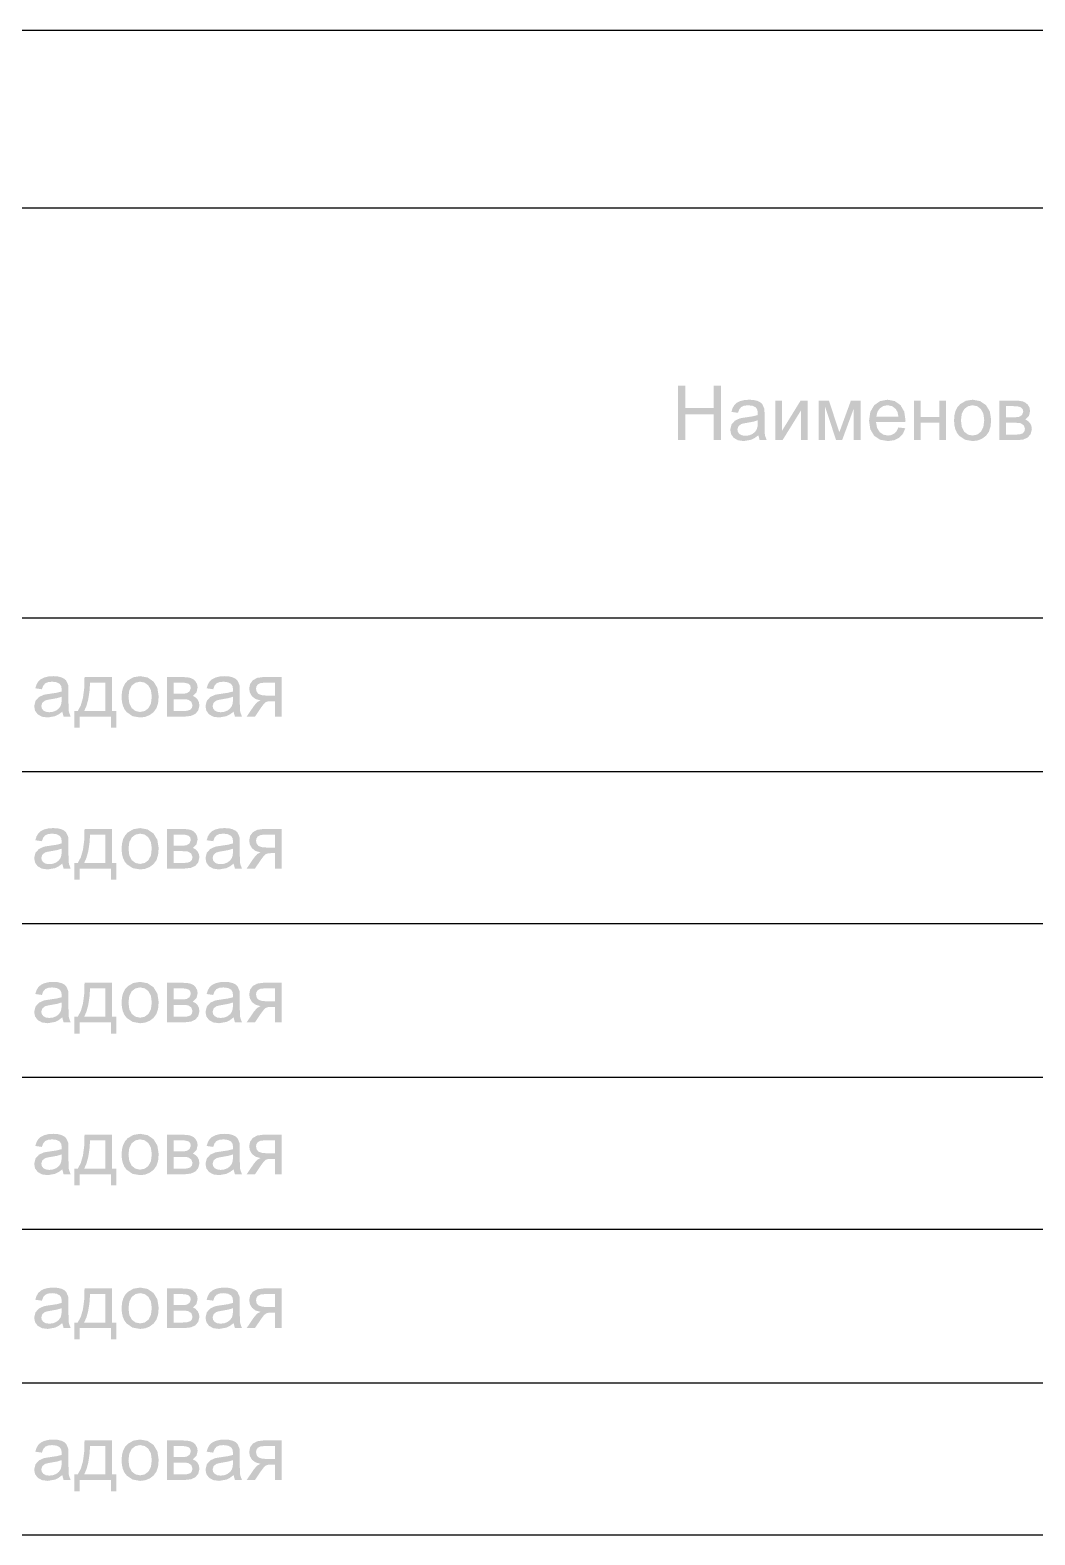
# Model space of a CAD drawing. Header units: millimetres. Extents: x 0 to 420, y 0 to 297.
# Drawn here: x 23.55 to 46.79, y 204.43 to 239.23 of the extents above; entities that cross this region are included whole.
import ezdxf

# ---------------------------------------------------------------- set-up
doc = ezdxf.new("R2010")
doc.units = ezdxf.units.MM
doc.layers.get('0').update_dxf_attribs({"linetype": 'CONTINUOUS'})

msp = doc.modelspace()

# ---------------------------------------------------------------- hatches: boundary and pattern name
at = {"true_color": 0x0000fb}
for points in [[(38.537446, 229.742999), (38.537446, 231.005833), (38.704464, 231.005833), (38.704464, 230.48714), (39.360962, 230.48714), (39.360962, 231.005833), (39.52798, 231.005833), (39.52798, 229.742999), (39.360962, 229.742999), (39.360962, 230.338312), (38.704464, 230.338312), (38.704464, 229.742999)], [(40.787684, 230.657465), (40.942576, 230.657465), (40.942576, 229.960178), (41.372524, 230.657465), (41.539542, 230.657465), (41.539542, 229.742999), (41.384651, 229.742999), (41.384651, 230.436428), (40.954703, 229.742999), (40.787684, 229.742999)], [(41.787203, 230.657465), (42.028084, 230.657465), (42.268414, 229.925451), (42.535753, 230.657465), (42.758444, 230.657465), (42.758444, 229.742999), (42.603553, 229.742999), (42.603553, 230.479423), (42.332906, 229.742999), (42.194551, 229.742999), (41.938787, 230.5147), (41.938787, 229.742999), (41.787203, 229.742999)], [(43.998414, 230.657465), (44.153305, 230.657465), (44.153305, 230.277127), (44.582702, 230.277127), (44.582702, 230.657465), (44.738144, 230.657465), (44.738144, 229.742999), (44.582702, 229.742999), (44.582702, 230.148694), (44.153305, 230.148694), (44.153305, 229.742999), (43.998414, 229.742999)]]:
    msp.add_hatch(color=0, dxfattribs=at).paths.add_polyline_path(points, flags=0)
h = msp.add_hatch(color=0, dxfattribs=at)
h.paths.add_polyline_path([(40.394882, 229.855998), (40.310271, 229.793229), (40.228966, 229.75237), (40.05809, 229.722053), (39.924489, 229.740381), (39.826028, 229.795916), (39.765532, 229.879838), (39.745551, 229.984431), (39.775867, 230.106801), (39.855794, 230.196098), (39.96769, 230.24681), (40.02481, 230.258385), (40.105494, 230.269961), (40.267965, 230.294421), (40.381653, 230.323429), (40.382755, 230.364219), (40.371662, 230.444558), (40.338658, 230.497613), (40.264727, 230.536818), (40.162269, 230.549978), (40.066771, 230.540194), (40.000212, 230.511393), (39.955081, 230.458477), (39.923593, 230.375794), (39.772009, 230.39674), (39.799294, 230.484797), (39.839808, 230.553837), (39.897617, 230.606685), (39.97651, 230.64589), (40.073248, 230.670212), (40.184869, 230.678411), (40.290703, 230.671452), (40.375038, 230.650851), (40.43829, 230.619431), (40.482525, 230.581398), (40.531032, 230.476115), (40.536751, 230.420374), (40.538749, 230.332799), (40.538749, 230.126094), (40.53937, 230.027797), (40.54123, 229.949498), (40.54433, 229.891147), (40.548671, 229.852691), (40.587808, 229.742999), (40.42575, 229.742999)], flags=0)
h.paths.add_polyline_path([(40.381653, 230.202161), (40.276233, 230.170053), (40.128645, 230.143733), (40.047065, 230.12885), (39.993598, 230.112313), (39.932413, 230.062153), (39.910915, 229.98829), (39.92256, 229.931584), (39.957769, 229.885213), (40.015233, 229.854207), (40.095021, 229.843871), (40.179633, 229.853518), (40.254322, 229.883008), (40.31468, 229.929241), (40.356848, 229.989944), (40.375452, 230.055263), (40.381653, 230.145386)], flags=0)
h = msp.add_hatch(color=0, dxfattribs=at)
h.paths.add_polyline_path([(43.633723, 230.037348), (43.794127, 230.017504), (43.73997, 229.89293), (43.653567, 229.799774), (43.536709, 229.741483), (43.39174, 229.722053), (43.211561, 229.752783), (43.073137, 229.845525), (42.985081, 229.994353), (42.955729, 230.192791), (42.985219, 230.397292), (43.07424, 230.550529), (43.210803, 230.646303), (43.38292, 230.678411), (43.549594, 230.647061), (43.682781, 230.553286), (43.769873, 230.403148), (43.799088, 230.202161), (43.797985, 230.16082), (43.116132, 230.16082), (43.141419, 230.027357), (43.201019, 229.929861), (43.287353, 229.869847), (43.392291, 229.849935), (43.471253, 229.861097), (43.537812, 229.894583), (43.591969, 229.95253)], flags=0)
h.paths.add_polyline_path([(43.1244, 230.288151), (43.635377, 230.288151), (43.615464, 230.388954), (43.576948, 230.461233), (43.49151, 230.528481), (43.384574, 230.551081), (43.286527, 230.533028), (43.205429, 230.479423), (43.148792, 230.395569)], flags=0)
h = msp.add_hatch(color=0, dxfattribs=at)
h.paths.add_polyline_path([(44.922081, 230.200508), (44.930884, 230.319252), (44.957359, 230.421614), (45.001611, 230.507543), (45.063744, 230.576988), (45.194313, 230.652918), (45.350927, 230.678411), (45.522424, 230.647406), (45.659607, 230.554388), (45.74918, 230.407145), (45.779221, 230.213186), (45.765992, 230.055263), (45.726304, 229.935373), (45.661123, 229.845663), (45.571964, 229.778277), (45.4662, 229.736109), (45.350927, 229.722053), (45.177363, 229.752714), (45.040593, 229.844974), (44.988589, 229.913394), (44.951571, 229.995456), (44.929437, 230.09116)], flags=0)
h.paths.add_polyline_path([(45.081383, 230.200508), (45.100468, 230.04665), (45.158001, 229.937027), (45.244336, 229.87157), (45.350927, 229.849935), (45.456829, 229.871846), (45.543301, 229.937578), (45.600627, 230.048372), (45.61992, 230.205469), (45.600558, 230.354366), (45.54275, 230.462335), (45.455933, 230.528067), (45.350927, 230.549978), (45.244336, 230.528136), (45.158001, 230.462886), (45.100468, 230.353608)], flags=0)
h = msp.add_hatch(color=0, dxfattribs=at)
h.paths.add_polyline_path([(45.97083, 230.657465), (46.328017, 230.657465), (46.442601, 230.651815), (46.523699, 230.635417), (46.583368, 230.60448), (46.633942, 230.554939), (46.668668, 230.490516), (46.680244, 230.414931), (46.653234, 230.300278), (46.571654, 230.219249), (46.630497, 230.188312), (46.67859, 230.138772), (46.710836, 230.074142), (46.721585, 229.998763), (46.693817, 229.88535), (46.62843, 229.805838), (46.524801, 229.758709), (46.383139, 229.742999), (45.97083, 229.742999)], flags=0)
h.paths.add_polyline_path([(46.125721, 230.272717), (46.291086, 230.272717), (46.374182, 230.275197), (46.426685, 230.282639), (46.493382, 230.324531), (46.522596, 230.400048), (46.50978, 230.461233), (46.471333, 230.50092), (46.40188, 230.52228), (46.296047, 230.529583), (46.125721, 230.529583)], flags=0)
h.paths.add_polyline_path([(46.125721, 229.87033), (46.329671, 229.87033), (46.440534, 229.87784), (46.510469, 229.900647), (46.547745, 229.942401), (46.562284, 230.00648), (46.533621, 230.08806), (46.459758, 230.135464), (46.400089, 230.142906), (46.313134, 230.145386), (46.125721, 230.145386)], flags=0)
h = msp.add_hatch(color=0, dxfattribs=at)
h.paths.add_polyline_path([(24.294273, 223.463665), (24.209661, 223.400895), (24.128357, 223.360036), (23.95748, 223.32972), (23.82388, 223.348048), (23.725419, 223.403582), (23.664923, 223.487505), (23.644941, 223.592098), (23.675258, 223.714468), (23.755184, 223.803765), (23.867081, 223.854477), (23.924201, 223.866052), (24.004885, 223.877628), (24.167356, 223.902088), (24.281044, 223.931095), (24.282146, 223.971885), (24.271053, 224.052225), (24.238049, 224.105279), (24.164117, 224.144485), (24.06166, 224.157645), (23.966162, 224.147861), (23.899603, 224.11906), (23.854472, 224.066143), (23.822984, 223.983461), (23.6714, 224.004407), (23.698685, 224.092464), (23.739199, 224.161503), (23.797008, 224.214351), (23.8759, 224.253556), (23.972639, 224.277879), (24.08426, 224.286078), (24.190093, 224.279119), (24.274429, 224.258517), (24.337681, 224.227098), (24.381916, 224.189064), (24.430423, 224.083782), (24.436142, 224.02804), (24.43814, 223.940466), (24.43814, 223.73376), (24.43876, 223.635463), (24.440621, 223.557165), (24.443721, 223.498813), (24.448062, 223.460358), (24.487198, 223.350666), (24.325141, 223.350666)], flags=0)
h.paths.add_polyline_path([(24.281044, 223.809828), (24.175624, 223.77772), (24.028036, 223.751399), (23.946456, 223.736516), (23.892988, 223.71998), (23.831803, 223.669819), (23.810306, 223.595957), (23.82195, 223.53925), (23.857159, 223.492879), (23.914623, 223.461873), (23.994412, 223.451538), (24.079023, 223.461184), (24.153713, 223.490674), (24.214071, 223.536908), (24.256239, 223.59761), (24.274843, 223.662929), (24.281044, 223.753053)], flags=0)
h = msp.add_hatch(color=0, dxfattribs=at)
h.paths.add_polyline_path([(24.809445, 224.265132), (25.44665, 224.265132), (25.44665, 223.477997), (25.545869, 223.477997), (25.545869, 223.091595), (25.418538, 223.091595), (25.418538, 223.350666), (24.698099, 223.350666), (24.698099, 223.091595), (24.570769, 223.091595), (24.570769, 223.477997), (24.652349, 223.477997), (24.723559, 223.610288), (24.773478, 223.785575), (24.802107, 224.003856)], flags=0)
h.paths.add_polyline_path([(24.938429, 224.13725), (24.923331, 223.928899), (24.895366, 223.749539), (24.854481, 223.599221), (24.800625, 223.477997), (25.29231, 223.477997), (25.29231, 224.13725)], flags=0)
h = msp.add_hatch(color=0, dxfattribs=at)
h.paths.add_polyline_path([(25.66703, 223.808174), (25.675832, 223.926918), (25.702308, 224.029281), (25.74656, 224.11521), (25.808693, 224.184654), (25.939262, 224.260584), (26.095876, 224.286078), (26.267373, 224.255072), (26.404556, 224.162055), (26.494129, 224.014811), (26.52417, 223.820852), (26.510941, 223.662929), (26.471253, 223.54304), (26.406072, 223.45333), (26.316913, 223.385944), (26.211149, 223.343776), (26.095876, 223.32972), (25.922312, 223.360381), (25.785542, 223.452641), (25.733538, 223.52106), (25.69652, 223.603122), (25.674386, 223.698827)], flags=0)
h.paths.add_polyline_path([(25.826331, 223.808174), (25.845417, 223.654316), (25.90295, 223.544694), (25.989284, 223.479237), (26.095876, 223.457602), (26.201778, 223.479512), (26.28825, 223.545245), (26.345576, 223.656039), (26.364869, 223.813135), (26.345507, 223.962032), (26.287699, 224.070002), (26.200882, 224.135734), (26.095876, 224.157645), (25.989284, 224.135803), (25.90295, 224.070553), (25.845417, 223.961274)], flags=0)
h = msp.add_hatch(color=0, dxfattribs=at)
h.paths.add_polyline_path([(26.715779, 224.265132), (27.072966, 224.265132), (27.18755, 224.259482), (27.268648, 224.243083), (27.328317, 224.212146), (27.378891, 224.162606), (27.413617, 224.098183), (27.425193, 224.022597), (27.398183, 223.907944), (27.316603, 223.826916), (27.375446, 223.795979), (27.423539, 223.746438), (27.455785, 223.681808), (27.466534, 223.60643), (27.438766, 223.493017), (27.373378, 223.413504), (27.26975, 223.366375), (27.128088, 223.350666), (26.715779, 223.350666)], flags=0)
h.paths.add_polyline_path([(26.87067, 223.880384), (27.036035, 223.880384), (27.11913, 223.882864), (27.171634, 223.890306), (27.238331, 223.932198), (27.267545, 224.007714), (27.254729, 224.068899), (27.216282, 224.108587), (27.146829, 224.129946), (27.040996, 224.13725), (26.87067, 224.13725)], flags=0)
h.paths.add_polyline_path([(26.87067, 223.477997), (27.07462, 223.477997), (27.185483, 223.485507), (27.255418, 223.508313), (27.292694, 223.550068), (27.307233, 223.614147), (27.278569, 223.695727), (27.204707, 223.743131), (27.145038, 223.750572), (27.058083, 223.753053), (26.87067, 223.753053)], flags=0)
h = msp.add_hatch(color=0, dxfattribs=at)
h.paths.add_polyline_path([(28.256907, 223.463665), (28.172295, 223.400895), (28.090991, 223.360036), (27.920114, 223.32972), (27.786513, 223.348048), (27.688053, 223.403582), (27.627557, 223.487505), (27.607575, 223.592098), (27.637892, 223.714468), (27.717818, 223.803765), (27.829715, 223.854477), (27.886835, 223.866052), (27.967519, 223.877628), (28.129989, 223.902088), (28.243678, 223.931095), (28.24478, 223.971885), (28.233687, 224.052225), (28.200683, 224.105279), (28.126751, 224.144485), (28.024294, 224.157645), (27.928796, 224.147861), (27.862237, 224.11906), (27.817106, 224.066143), (27.785618, 223.983461), (27.634034, 224.004407), (27.661319, 224.092464), (27.701833, 224.161503), (27.759642, 224.214351), (27.838534, 224.253556), (27.935273, 224.277879), (28.046894, 224.286078), (28.152727, 224.279119), (28.237063, 224.258517), (28.300315, 224.227098), (28.34455, 224.189064), (28.393057, 224.083782), (28.398776, 224.02804), (28.400774, 223.940466), (28.400774, 223.73376), (28.401394, 223.635463), (28.403254, 223.557165), (28.406355, 223.498813), (28.410696, 223.460358), (28.449832, 223.350666), (28.287775, 223.350666)], flags=0)
h.paths.add_polyline_path([(28.243678, 223.809828), (28.138258, 223.77772), (27.99067, 223.751399), (27.90909, 223.736516), (27.855622, 223.71998), (27.794437, 223.669819), (27.77294, 223.595957), (27.784584, 223.53925), (27.819793, 223.492879), (27.877257, 223.461873), (27.957046, 223.451538), (28.041657, 223.461184), (28.116347, 223.490674), (28.176705, 223.536908), (28.218873, 223.59761), (28.237476, 223.662929), (28.243678, 223.753053)], flags=0)
h = msp.add_hatch(color=0, dxfattribs=at)
h.paths.add_polyline_path([(29.369596, 224.265132), (29.369596, 223.350666), (29.215807, 223.350666), (29.215807, 223.707302), (29.125959, 223.707302), (29.054508, 223.701928), (29.00414, 223.685805), (28.9546, 223.641432), (28.887283, 223.550757), (28.752235, 223.350666), (28.559861, 223.350666), (28.72743, 223.597059), (28.803498, 223.685116), (28.879566, 223.72439), (28.764224, 223.757187), (28.682782, 223.81975), (28.634688, 223.903259), (28.618841, 223.998344), (28.639649, 224.105969), (28.702626, 224.191269), (28.805152, 224.246597), (28.945712, 224.265132)], flags=0)
h.paths.add_polyline_path([(29.215807, 224.13725), (28.995321, 224.13725), (28.880944, 224.126226), (28.816176, 224.093704), (28.78641, 224.047057), (28.776489, 223.993383), (28.791096, 223.921863), (28.835469, 223.872667), (28.91698, 223.844141), (29.044379, 223.834633), (29.215807, 223.834633)], flags=0)
h = msp.add_hatch(color=0, dxfattribs=at)
h.paths.add_polyline_path([(24.294273, 219.949998), (24.209661, 219.887229), (24.128357, 219.84637), (23.95748, 219.816053), (23.82388, 219.834381), (23.725419, 219.889916), (23.664923, 219.973838), (23.644941, 220.078431), (23.675258, 220.200801), (23.755184, 220.290098), (23.867081, 220.34081), (23.924201, 220.352385), (24.004885, 220.363961), (24.167356, 220.388421), (24.281044, 220.417429), (24.282146, 220.458219), (24.271053, 220.538558), (24.238049, 220.591613), (24.164117, 220.630818), (24.06166, 220.643978), (23.966162, 220.634194), (23.899603, 220.605393), (23.854472, 220.552477), (23.822984, 220.469794), (23.6714, 220.49074), (23.698685, 220.578797), (23.739199, 220.647837), (23.797008, 220.700685), (23.8759, 220.73989), (23.972639, 220.764212), (24.08426, 220.772411), (24.190093, 220.765452), (24.274429, 220.744851), (24.337681, 220.713431), (24.381916, 220.675398), (24.430423, 220.570115), (24.436142, 220.514374), (24.43814, 220.426799), (24.43814, 220.220094), (24.43876, 220.121797), (24.440621, 220.043498), (24.443721, 219.985147), (24.448062, 219.946691), (24.487198, 219.836999), (24.325141, 219.836999)], flags=0)
h.paths.add_polyline_path([(24.281044, 220.296161), (24.175624, 220.264053), (24.028036, 220.237733), (23.946456, 220.22285), (23.892988, 220.206313), (23.831803, 220.156153), (23.810306, 220.08229), (23.82195, 220.025584), (23.857159, 219.979213), (23.914623, 219.948207), (23.994412, 219.937872), (24.079023, 219.947518), (24.153713, 219.977008), (24.214071, 220.023241), (24.256239, 220.083944), (24.274843, 220.149263), (24.281044, 220.239386)], flags=0)
h = msp.add_hatch(color=0, dxfattribs=at)
h.paths.add_polyline_path([(24.809445, 220.751465), (25.44665, 220.751465), (25.44665, 219.96433), (25.545869, 219.96433), (25.545869, 219.577928), (25.418538, 219.577928), (25.418538, 219.836999), (24.698099, 219.836999), (24.698099, 219.577928), (24.570769, 219.577928), (24.570769, 219.96433), (24.652349, 219.96433), (24.723559, 220.096622), (24.773478, 220.271908), (24.802107, 220.490189)], flags=0)
h.paths.add_polyline_path([(24.938429, 220.623583), (24.923331, 220.415233), (24.895366, 220.235872), (24.854481, 220.085554), (24.800625, 219.96433), (25.29231, 219.96433), (25.29231, 220.623583)], flags=0)
h = msp.add_hatch(color=0, dxfattribs=at)
h.paths.add_polyline_path([(25.66703, 220.294508), (25.675832, 220.413252), (25.702308, 220.515614), (25.74656, 220.601543), (25.808693, 220.670988), (25.939262, 220.746918), (26.095876, 220.772411), (26.267373, 220.741406), (26.404556, 220.648388), (26.494129, 220.501145), (26.52417, 220.307186), (26.510941, 220.149263), (26.471253, 220.029373), (26.406072, 219.939663), (26.316913, 219.872277), (26.211149, 219.830109), (26.095876, 219.816053), (25.922312, 219.846714), (25.785542, 219.938974), (25.733538, 220.007394), (25.69652, 220.089456), (25.674386, 220.18516)], flags=0)
h.paths.add_polyline_path([(25.826331, 220.294508), (25.845417, 220.14065), (25.90295, 220.031027), (25.989284, 219.96557), (26.095876, 219.943935), (26.201778, 219.965846), (26.28825, 220.031578), (26.345576, 220.142372), (26.364869, 220.299469), (26.345507, 220.448366), (26.287699, 220.556335), (26.200882, 220.622067), (26.095876, 220.643978), (25.989284, 220.622136), (25.90295, 220.556886), (25.845417, 220.447608)], flags=0)
h = msp.add_hatch(color=0, dxfattribs=at)
h.paths.add_polyline_path([(26.715779, 220.751465), (27.072966, 220.751465), (27.18755, 220.745815), (27.268648, 220.729417), (27.328317, 220.69848), (27.378891, 220.648939), (27.413617, 220.584516), (27.425193, 220.508931), (27.398183, 220.394278), (27.316603, 220.313249), (27.375446, 220.282312), (27.423539, 220.232772), (27.455785, 220.168142), (27.466534, 220.092763), (27.438766, 219.97935), (27.373378, 219.899838), (27.26975, 219.852709), (27.128088, 219.836999), (26.715779, 219.836999)], flags=0)
h.paths.add_polyline_path([(26.87067, 220.366717), (27.036035, 220.366717), (27.11913, 220.369197), (27.171634, 220.376639), (27.238331, 220.418531), (27.267545, 220.494048), (27.254729, 220.555233), (27.216282, 220.59492), (27.146829, 220.61628), (27.040996, 220.623583), (26.87067, 220.623583)], flags=0)
h.paths.add_polyline_path([(26.87067, 219.96433), (27.07462, 219.96433), (27.185483, 219.97184), (27.255418, 219.994647), (27.292694, 220.036401), (27.307233, 220.10048), (27.278569, 220.18206), (27.204707, 220.229464), (27.145038, 220.236906), (27.058083, 220.239386), (26.87067, 220.239386)], flags=0)
h = msp.add_hatch(color=0, dxfattribs=at)
h.paths.add_polyline_path([(28.256907, 219.949998), (28.172295, 219.887229), (28.090991, 219.84637), (27.920114, 219.816053), (27.786513, 219.834381), (27.688053, 219.889916), (27.627557, 219.973838), (27.607575, 220.078431), (27.637892, 220.200801), (27.717818, 220.290098), (27.829715, 220.34081), (27.886835, 220.352385), (27.967519, 220.363961), (28.129989, 220.388421), (28.243678, 220.417429), (28.24478, 220.458219), (28.233687, 220.538558), (28.200683, 220.591613), (28.126751, 220.630818), (28.024294, 220.643978), (27.928796, 220.634194), (27.862237, 220.605393), (27.817106, 220.552477), (27.785618, 220.469794), (27.634034, 220.49074), (27.661319, 220.578797), (27.701833, 220.647837), (27.759642, 220.700685), (27.838534, 220.73989), (27.935273, 220.764212), (28.046894, 220.772411), (28.152727, 220.765452), (28.237063, 220.744851), (28.300315, 220.713431), (28.34455, 220.675398), (28.393057, 220.570115), (28.398776, 220.514374), (28.400774, 220.426799), (28.400774, 220.220094), (28.401394, 220.121797), (28.403254, 220.043498), (28.406355, 219.985147), (28.410696, 219.946691), (28.449832, 219.836999), (28.287775, 219.836999)], flags=0)
h.paths.add_polyline_path([(28.243678, 220.296161), (28.138258, 220.264053), (27.99067, 220.237733), (27.90909, 220.22285), (27.855622, 220.206313), (27.794437, 220.156153), (27.77294, 220.08229), (27.784584, 220.025584), (27.819793, 219.979213), (27.877257, 219.948207), (27.957046, 219.937872), (28.041657, 219.947518), (28.116347, 219.977008), (28.176705, 220.023241), (28.218873, 220.083944), (28.237476, 220.149263), (28.243678, 220.239386)], flags=0)
h = msp.add_hatch(color=0, dxfattribs=at)
h.paths.add_polyline_path([(29.369596, 220.751465), (29.369596, 219.836999), (29.215807, 219.836999), (29.215807, 220.193635), (29.125959, 220.193635), (29.054508, 220.188261), (29.00414, 220.172138), (28.9546, 220.127765), (28.887283, 220.03709), (28.752235, 219.836999), (28.559861, 219.836999), (28.72743, 220.083392), (28.803498, 220.171449), (28.879566, 220.210723), (28.764224, 220.24352), (28.682782, 220.306083), (28.634688, 220.389592), (28.618841, 220.484677), (28.639649, 220.592302), (28.702626, 220.677602), (28.805152, 220.732931), (28.945712, 220.751465)], flags=0)
h.paths.add_polyline_path([(29.215807, 220.623583), (28.995321, 220.623583), (28.880944, 220.612559), (28.816176, 220.580037), (28.78641, 220.533391), (28.776489, 220.479716), (28.791096, 220.408196), (28.835469, 220.359), (28.91698, 220.330475), (29.044379, 220.320966), (29.215807, 220.320966)], flags=0)
h = msp.add_hatch(color=0, dxfattribs=at)
h.paths.add_polyline_path([(24.294273, 216.393998), (24.209661, 216.331229), (24.128357, 216.29037), (23.95748, 216.260053), (23.82388, 216.278381), (23.725419, 216.333916), (23.664923, 216.417838), (23.644941, 216.522431), (23.675258, 216.644801), (23.755184, 216.734098), (23.867081, 216.78481), (23.924201, 216.796385), (24.004885, 216.807961), (24.167356, 216.832421), (24.281044, 216.861429), (24.282146, 216.902219), (24.271053, 216.982558), (24.238049, 217.035613), (24.164117, 217.074818), (24.06166, 217.087978), (23.966162, 217.078194), (23.899603, 217.049393), (23.854472, 216.996477), (23.822984, 216.913794), (23.6714, 216.93474), (23.698685, 217.022797), (23.739199, 217.091837), (23.797008, 217.144685), (23.8759, 217.18389), (23.972639, 217.208212), (24.08426, 217.216411), (24.190093, 217.209452), (24.274429, 217.188851), (24.337681, 217.157431), (24.381916, 217.119398), (24.430423, 217.014115), (24.436142, 216.958374), (24.43814, 216.870799), (24.43814, 216.664094), (24.43876, 216.565797), (24.440621, 216.487498), (24.443721, 216.429147), (24.448062, 216.390691), (24.487198, 216.280999), (24.325141, 216.280999)], flags=0)
h.paths.add_polyline_path([(24.281044, 216.740161), (24.175624, 216.708053), (24.028036, 216.681733), (23.946456, 216.66685), (23.892988, 216.650313), (23.831803, 216.600153), (23.810306, 216.52629), (23.82195, 216.469584), (23.857159, 216.423213), (23.914623, 216.392207), (23.994412, 216.381872), (24.079023, 216.391518), (24.153713, 216.421008), (24.214071, 216.467241), (24.256239, 216.527944), (24.274843, 216.593263), (24.281044, 216.683386)], flags=0)
h = msp.add_hatch(color=0, dxfattribs=at)
h.paths.add_polyline_path([(24.809445, 217.195465), (25.44665, 217.195465), (25.44665, 216.40833), (25.545869, 216.40833), (25.545869, 216.021928), (25.418538, 216.021928), (25.418538, 216.280999), (24.698099, 216.280999), (24.698099, 216.021928), (24.570769, 216.021928), (24.570769, 216.40833), (24.652349, 216.40833), (24.723559, 216.540622), (24.773478, 216.715908), (24.802107, 216.934189)], flags=0)
h.paths.add_polyline_path([(24.938429, 217.067583), (24.923331, 216.859233), (24.895366, 216.679872), (24.854481, 216.529554), (24.800625, 216.40833), (25.29231, 216.40833), (25.29231, 217.067583)], flags=0)
h = msp.add_hatch(color=0, dxfattribs=at)
h.paths.add_polyline_path([(25.66703, 216.738508), (25.675832, 216.857252), (25.702308, 216.959614), (25.74656, 217.045543), (25.808693, 217.114988), (25.939262, 217.190918), (26.095876, 217.216411), (26.267373, 217.185406), (26.404556, 217.092388), (26.494129, 216.945145), (26.52417, 216.751186), (26.510941, 216.593263), (26.471253, 216.473373), (26.406072, 216.383663), (26.316913, 216.316277), (26.211149, 216.274109), (26.095876, 216.260053), (25.922312, 216.290714), (25.785542, 216.382974), (25.733538, 216.451394), (25.69652, 216.533456), (25.674386, 216.62916)], flags=0)
h.paths.add_polyline_path([(25.826331, 216.738508), (25.845417, 216.58465), (25.90295, 216.475027), (25.989284, 216.40957), (26.095876, 216.387935), (26.201778, 216.409846), (26.28825, 216.475578), (26.345576, 216.586372), (26.364869, 216.743469), (26.345507, 216.892366), (26.287699, 217.000335), (26.200882, 217.066067), (26.095876, 217.087978), (25.989284, 217.066136), (25.90295, 217.000886), (25.845417, 216.891608)], flags=0)
h = msp.add_hatch(color=0, dxfattribs=at)
h.paths.add_polyline_path([(26.715779, 217.195465), (27.072966, 217.195465), (27.18755, 217.189815), (27.268648, 217.173417), (27.328317, 217.14248), (27.378891, 217.092939), (27.413617, 217.028516), (27.425193, 216.952931), (27.398183, 216.838278), (27.316603, 216.757249), (27.375446, 216.726312), (27.423539, 216.676772), (27.455785, 216.612142), (27.466534, 216.536763), (27.438766, 216.42335), (27.373378, 216.343838), (27.26975, 216.296709), (27.128088, 216.280999), (26.715779, 216.280999)], flags=0)
h.paths.add_polyline_path([(26.87067, 216.810717), (27.036035, 216.810717), (27.11913, 216.813197), (27.171634, 216.820639), (27.238331, 216.862531), (27.267545, 216.938048), (27.254729, 216.999233), (27.216282, 217.03892), (27.146829, 217.06028), (27.040996, 217.067583), (26.87067, 217.067583)], flags=0)
h.paths.add_polyline_path([(26.87067, 216.40833), (27.07462, 216.40833), (27.185483, 216.41584), (27.255418, 216.438647), (27.292694, 216.480401), (27.307233, 216.54448), (27.278569, 216.62606), (27.204707, 216.673464), (27.145038, 216.680906), (27.058083, 216.683386), (26.87067, 216.683386)], flags=0)
h = msp.add_hatch(color=0, dxfattribs=at)
h.paths.add_polyline_path([(28.256907, 216.393998), (28.172295, 216.331229), (28.090991, 216.29037), (27.920114, 216.260053), (27.786513, 216.278381), (27.688053, 216.333916), (27.627557, 216.417838), (27.607575, 216.522431), (27.637892, 216.644801), (27.717818, 216.734098), (27.829715, 216.78481), (27.886835, 216.796385), (27.967519, 216.807961), (28.129989, 216.832421), (28.243678, 216.861429), (28.24478, 216.902219), (28.233687, 216.982558), (28.200683, 217.035613), (28.126751, 217.074818), (28.024294, 217.087978), (27.928796, 217.078194), (27.862237, 217.049393), (27.817106, 216.996477), (27.785618, 216.913794), (27.634034, 216.93474), (27.661319, 217.022797), (27.701833, 217.091837), (27.759642, 217.144685), (27.838534, 217.18389), (27.935273, 217.208212), (28.046894, 217.216411), (28.152727, 217.209452), (28.237063, 217.188851), (28.300315, 217.157431), (28.34455, 217.119398), (28.393057, 217.014115), (28.398776, 216.958374), (28.400774, 216.870799), (28.400774, 216.664094), (28.401394, 216.565797), (28.403254, 216.487498), (28.406355, 216.429147), (28.410696, 216.390691), (28.449832, 216.280999), (28.287775, 216.280999)], flags=0)
h.paths.add_polyline_path([(28.243678, 216.740161), (28.138258, 216.708053), (27.99067, 216.681733), (27.90909, 216.66685), (27.855622, 216.650313), (27.794437, 216.600153), (27.77294, 216.52629), (27.784584, 216.469584), (27.819793, 216.423213), (27.877257, 216.392207), (27.957046, 216.381872), (28.041657, 216.391518), (28.116347, 216.421008), (28.176705, 216.467241), (28.218873, 216.527944), (28.237476, 216.593263), (28.243678, 216.683386)], flags=0)
h = msp.add_hatch(color=0, dxfattribs=at)
h.paths.add_polyline_path([(29.369596, 217.195465), (29.369596, 216.280999), (29.215807, 216.280999), (29.215807, 216.637635), (29.125959, 216.637635), (29.054508, 216.632261), (29.00414, 216.616138), (28.9546, 216.571765), (28.887283, 216.48109), (28.752235, 216.280999), (28.559861, 216.280999), (28.72743, 216.527392), (28.803498, 216.615449), (28.879566, 216.654723), (28.764224, 216.68752), (28.682782, 216.750083), (28.634688, 216.833592), (28.618841, 216.928677), (28.639649, 217.036302), (28.702626, 217.121602), (28.805152, 217.176931), (28.945712, 217.195465)], flags=0)
h.paths.add_polyline_path([(29.215807, 217.067583), (28.995321, 217.067583), (28.880944, 217.056559), (28.816176, 217.024037), (28.78641, 216.977391), (28.776489, 216.923716), (28.791096, 216.852196), (28.835469, 216.803), (28.91698, 216.774475), (29.044379, 216.764966), (29.215807, 216.764966)], flags=0)
h = msp.add_hatch(color=0, dxfattribs=at)
h.paths.add_polyline_path([(24.294273, 212.880332), (24.209661, 212.817562), (24.128357, 212.776703), (23.95748, 212.746386), (23.82388, 212.764714), (23.725419, 212.820249), (23.664923, 212.904172), (23.644941, 213.008765), (23.675258, 213.131135), (23.755184, 213.220431), (23.867081, 213.271143), (23.924201, 213.282719), (24.004885, 213.294294), (24.167356, 213.318754), (24.281044, 213.347762), (24.282146, 213.388552), (24.271053, 213.468892), (24.238049, 213.521946), (24.164117, 213.561151), (24.06166, 213.574312), (23.966162, 213.564528), (23.899603, 213.535727), (23.854472, 213.48281), (23.822984, 213.400128), (23.6714, 213.421074), (23.698685, 213.50913), (23.739199, 213.57817), (23.797008, 213.631018), (23.8759, 213.670223), (23.972639, 213.694545), (24.08426, 213.702745), (24.190093, 213.695786), (24.274429, 213.675184), (24.337681, 213.643765), (24.381916, 213.605731), (24.430423, 213.500449), (24.436142, 213.444707), (24.43814, 213.357133), (24.43814, 213.150427), (24.43876, 213.05213), (24.440621, 212.973832), (24.443721, 212.91548), (24.448062, 212.877024), (24.487198, 212.767332), (24.325141, 212.767332)], flags=0)
h.paths.add_polyline_path([(24.281044, 213.226495), (24.175624, 213.194387), (24.028036, 213.168066), (23.946456, 213.153183), (23.892988, 213.136647), (23.831803, 213.086486), (23.810306, 213.012623), (23.82195, 212.955917), (23.857159, 212.909546), (23.914623, 212.87854), (23.994412, 212.868205), (24.079023, 212.877851), (24.153713, 212.907341), (24.214071, 212.953574), (24.256239, 213.014277), (24.274843, 213.079596), (24.281044, 213.16972)], flags=0)
h = msp.add_hatch(color=0, dxfattribs=at)
h.paths.add_polyline_path([(24.809445, 213.681799), (25.44665, 213.681799), (25.44665, 212.894663), (25.545869, 212.894663), (25.545869, 212.508261), (25.418538, 212.508261), (25.418538, 212.767332), (24.698099, 212.767332), (24.698099, 212.508261), (24.570769, 212.508261), (24.570769, 212.894663), (24.652349, 212.894663), (24.723559, 213.026955), (24.773478, 213.202241), (24.802107, 213.420523)], flags=0)
h.paths.add_polyline_path([(24.938429, 213.553917), (24.923331, 213.345566), (24.895366, 213.166206), (24.854481, 213.015888), (24.800625, 212.894663), (25.29231, 212.894663), (25.29231, 213.553917)], flags=0)
h = msp.add_hatch(color=0, dxfattribs=at)
h.paths.add_polyline_path([(25.66703, 213.224841), (25.675832, 213.343585), (25.702308, 213.445947), (25.74656, 213.531877), (25.808693, 213.601321), (25.939262, 213.677251), (26.095876, 213.702745), (26.267373, 213.671739), (26.404556, 213.578721), (26.494129, 213.431478), (26.52417, 213.237519), (26.510941, 213.079596), (26.471253, 212.959707), (26.406072, 212.869996), (26.316913, 212.80261), (26.211149, 212.760442), (26.095876, 212.746386), (25.922312, 212.777048), (25.785542, 212.869307), (25.733538, 212.937727), (25.69652, 213.019789), (25.674386, 213.115494)], flags=0)
h.paths.add_polyline_path([(25.826331, 213.224841), (25.845417, 213.070983), (25.90295, 212.96136), (25.989284, 212.895903), (26.095876, 212.874268), (26.201778, 212.896179), (26.28825, 212.961911), (26.345576, 213.072706), (26.364869, 213.229802), (26.345507, 213.378699), (26.287699, 213.486668), (26.200882, 213.552401), (26.095876, 213.574312), (25.989284, 213.55247), (25.90295, 213.48722), (25.845417, 213.377941)], flags=0)
h = msp.add_hatch(color=0, dxfattribs=at)
h.paths.add_polyline_path([(26.715779, 213.681799), (27.072966, 213.681799), (27.18755, 213.676149), (27.268648, 213.65975), (27.328317, 213.628813), (27.378891, 213.579273), (27.413617, 213.514849), (27.425193, 213.439264), (27.398183, 213.324611), (27.316603, 213.243582), (27.375446, 213.212646), (27.423539, 213.163105), (27.455785, 213.098475), (27.466534, 213.023096), (27.438766, 212.909684), (27.373378, 212.830171), (27.26975, 212.783042), (27.128088, 212.767332), (26.715779, 212.767332)], flags=0)
h.paths.add_polyline_path([(26.87067, 213.29705), (27.036035, 213.29705), (27.11913, 213.299531), (27.171634, 213.306972), (27.238331, 213.348865), (27.267545, 213.424381), (27.254729, 213.485566), (27.216282, 213.525253), (27.146829, 213.546613), (27.040996, 213.553917), (26.87067, 213.553917)], flags=0)
h.paths.add_polyline_path([(26.87067, 212.894663), (27.07462, 212.894663), (27.185483, 212.902174), (27.255418, 212.92498), (27.292694, 212.966735), (27.307233, 213.030813), (27.278569, 213.112393), (27.204707, 213.159798), (27.145038, 213.167239), (27.058083, 213.16972), (26.87067, 213.16972)], flags=0)
h = msp.add_hatch(color=0, dxfattribs=at)
h.paths.add_polyline_path([(28.256907, 212.880332), (28.172295, 212.817562), (28.090991, 212.776703), (27.920114, 212.746386), (27.786513, 212.764714), (27.688053, 212.820249), (27.627557, 212.904172), (27.607575, 213.008765), (27.637892, 213.131135), (27.717818, 213.220431), (27.829715, 213.271143), (27.886835, 213.282719), (27.967519, 213.294294), (28.129989, 213.318754), (28.243678, 213.347762), (28.24478, 213.388552), (28.233687, 213.468892), (28.200683, 213.521946), (28.126751, 213.561151), (28.024294, 213.574312), (27.928796, 213.564528), (27.862237, 213.535727), (27.817106, 213.48281), (27.785618, 213.400128), (27.634034, 213.421074), (27.661319, 213.50913), (27.701833, 213.57817), (27.759642, 213.631018), (27.838534, 213.670223), (27.935273, 213.694545), (28.046894, 213.702745), (28.152727, 213.695786), (28.237063, 213.675184), (28.300315, 213.643765), (28.34455, 213.605731), (28.393057, 213.500449), (28.398776, 213.444707), (28.400774, 213.357133), (28.400774, 213.150427), (28.401394, 213.05213), (28.403254, 212.973832), (28.406355, 212.91548), (28.410696, 212.877024), (28.449832, 212.767332), (28.287775, 212.767332)], flags=0)
h.paths.add_polyline_path([(28.243678, 213.226495), (28.138258, 213.194387), (27.99067, 213.168066), (27.90909, 213.153183), (27.855622, 213.136647), (27.794437, 213.086486), (27.77294, 213.012623), (27.784584, 212.955917), (27.819793, 212.909546), (27.877257, 212.87854), (27.957046, 212.868205), (28.041657, 212.877851), (28.116347, 212.907341), (28.176705, 212.953574), (28.218873, 213.014277), (28.237476, 213.079596), (28.243678, 213.16972)], flags=0)
h = msp.add_hatch(color=0, dxfattribs=at)
h.paths.add_polyline_path([(29.369596, 213.681799), (29.369596, 212.767332), (29.215807, 212.767332), (29.215807, 213.123969), (29.125959, 213.123969), (29.054508, 213.118594), (29.00414, 213.102471), (28.9546, 213.058099), (28.887283, 212.967424), (28.752235, 212.767332), (28.559861, 212.767332), (28.72743, 213.013726), (28.803498, 213.101782), (28.879566, 213.141056), (28.764224, 213.173854), (28.682782, 213.236417), (28.634688, 213.319926), (28.618841, 213.41501), (28.639649, 213.522635), (28.702626, 213.607936), (28.805152, 213.663264), (28.945712, 213.681799)], flags=0)
h.paths.add_polyline_path([(29.215807, 213.553917), (28.995321, 213.553917), (28.880944, 213.542892), (28.816176, 213.510371), (28.78641, 213.463724), (28.776489, 213.410049), (28.791096, 213.338529), (28.835469, 213.289333), (28.91698, 213.260808), (29.044379, 213.251299), (29.215807, 213.251299)], flags=0)
h = msp.add_hatch(color=0, dxfattribs=at)
h.paths.add_polyline_path([(24.294273, 209.324332), (24.209661, 209.261562), (24.128357, 209.220703), (23.95748, 209.190386), (23.82388, 209.208714), (23.725419, 209.264249), (23.664923, 209.348172), (23.644941, 209.452765), (23.675258, 209.575135), (23.755184, 209.664431), (23.867081, 209.715143), (23.924201, 209.726719), (24.004885, 209.738294), (24.167356, 209.762754), (24.281044, 209.791762), (24.282146, 209.832552), (24.271053, 209.912892), (24.238049, 209.965946), (24.164117, 210.005151), (24.06166, 210.018312), (23.966162, 210.008528), (23.899603, 209.979727), (23.854472, 209.92681), (23.822984, 209.844128), (23.6714, 209.865074), (23.698685, 209.95313), (23.739199, 210.02217), (23.797008, 210.075018), (23.8759, 210.114223), (23.972639, 210.138545), (24.08426, 210.146745), (24.190093, 210.139786), (24.274429, 210.119184), (24.337681, 210.087765), (24.381916, 210.049731), (24.430423, 209.944449), (24.436142, 209.888707), (24.43814, 209.801133), (24.43814, 209.594427), (24.43876, 209.49613), (24.440621, 209.417832), (24.443721, 209.35948), (24.448062, 209.321024), (24.487198, 209.211332), (24.325141, 209.211332)], flags=0)
h.paths.add_polyline_path([(24.281044, 209.670495), (24.175624, 209.638387), (24.028036, 209.612066), (23.946456, 209.597183), (23.892988, 209.580647), (23.831803, 209.530486), (23.810306, 209.456623), (23.82195, 209.399917), (23.857159, 209.353546), (23.914623, 209.32254), (23.994412, 209.312205), (24.079023, 209.321851), (24.153713, 209.351341), (24.214071, 209.397574), (24.256239, 209.458277), (24.274843, 209.523596), (24.281044, 209.61372)], flags=0)
h = msp.add_hatch(color=0, dxfattribs=at)
h.paths.add_polyline_path([(24.809445, 210.125799), (25.44665, 210.125799), (25.44665, 209.338663), (25.545869, 209.338663), (25.545869, 208.952261), (25.418538, 208.952261), (25.418538, 209.211332), (24.698099, 209.211332), (24.698099, 208.952261), (24.570769, 208.952261), (24.570769, 209.338663), (24.652349, 209.338663), (24.723559, 209.470955), (24.773478, 209.646241), (24.802107, 209.864523)], flags=0)
h.paths.add_polyline_path([(24.938429, 209.997917), (24.923331, 209.789566), (24.895366, 209.610206), (24.854481, 209.459888), (24.800625, 209.338663), (25.29231, 209.338663), (25.29231, 209.997917)], flags=0)
h = msp.add_hatch(color=0, dxfattribs=at)
h.paths.add_polyline_path([(25.66703, 209.668841), (25.675832, 209.787585), (25.702308, 209.889947), (25.74656, 209.975877), (25.808693, 210.045321), (25.939262, 210.121251), (26.095876, 210.146745), (26.267373, 210.115739), (26.404556, 210.022721), (26.494129, 209.875478), (26.52417, 209.681519), (26.510941, 209.523596), (26.471253, 209.403707), (26.406072, 209.313996), (26.316913, 209.24661), (26.211149, 209.204442), (26.095876, 209.190386), (25.922312, 209.221048), (25.785542, 209.313307), (25.733538, 209.381727), (25.69652, 209.463789), (25.674386, 209.559494)], flags=0)
h.paths.add_polyline_path([(25.826331, 209.668841), (25.845417, 209.514983), (25.90295, 209.40536), (25.989284, 209.339903), (26.095876, 209.318268), (26.201778, 209.340179), (26.28825, 209.405911), (26.345576, 209.516706), (26.364869, 209.673802), (26.345507, 209.822699), (26.287699, 209.930668), (26.200882, 209.996401), (26.095876, 210.018312), (25.989284, 209.99647), (25.90295, 209.93122), (25.845417, 209.821941)], flags=0)
h = msp.add_hatch(color=0, dxfattribs=at)
h.paths.add_polyline_path([(26.715779, 210.125799), (27.072966, 210.125799), (27.18755, 210.120149), (27.268648, 210.10375), (27.328317, 210.072813), (27.378891, 210.023273), (27.413617, 209.958849), (27.425193, 209.883264), (27.398183, 209.768611), (27.316603, 209.687582), (27.375446, 209.656646), (27.423539, 209.607105), (27.455785, 209.542475), (27.466534, 209.467096), (27.438766, 209.353684), (27.373378, 209.274171), (27.26975, 209.227042), (27.128088, 209.211332), (26.715779, 209.211332)], flags=0)
h.paths.add_polyline_path([(26.87067, 209.74105), (27.036035, 209.74105), (27.11913, 209.743531), (27.171634, 209.750972), (27.238331, 209.792865), (27.267545, 209.868381), (27.254729, 209.929566), (27.216282, 209.969254), (27.146829, 209.990613), (27.040996, 209.997917), (26.87067, 209.997917)], flags=0)
h.paths.add_polyline_path([(26.87067, 209.338663), (27.07462, 209.338663), (27.185483, 209.346174), (27.255418, 209.36898), (27.292694, 209.410735), (27.307233, 209.474813), (27.278569, 209.556393), (27.204707, 209.603798), (27.145038, 209.611239), (27.058083, 209.61372), (26.87067, 209.61372)], flags=0)
h = msp.add_hatch(color=0, dxfattribs=at)
h.paths.add_polyline_path([(28.256907, 209.324332), (28.172295, 209.261562), (28.090991, 209.220703), (27.920114, 209.190386), (27.786513, 209.208714), (27.688053, 209.264249), (27.627557, 209.348172), (27.607575, 209.452765), (27.637892, 209.575135), (27.717818, 209.664431), (27.829715, 209.715143), (27.886835, 209.726719), (27.967519, 209.738294), (28.129989, 209.762754), (28.243678, 209.791762), (28.24478, 209.832552), (28.233687, 209.912892), (28.200683, 209.965946), (28.126751, 210.005151), (28.024294, 210.018312), (27.928796, 210.008528), (27.862237, 209.979727), (27.817106, 209.92681), (27.785618, 209.844128), (27.634034, 209.865074), (27.661319, 209.95313), (27.701833, 210.02217), (27.759642, 210.075018), (27.838534, 210.114223), (27.935273, 210.138545), (28.046894, 210.146745), (28.152727, 210.139786), (28.237063, 210.119184), (28.300315, 210.087765), (28.34455, 210.049731), (28.393057, 209.944449), (28.398776, 209.888707), (28.400774, 209.801133), (28.400774, 209.594427), (28.401394, 209.49613), (28.403254, 209.417832), (28.406355, 209.35948), (28.410696, 209.321024), (28.449832, 209.211332), (28.287775, 209.211332)], flags=0)
h.paths.add_polyline_path([(28.243678, 209.670495), (28.138258, 209.638387), (27.99067, 209.612066), (27.90909, 209.597183), (27.855622, 209.580647), (27.794437, 209.530486), (27.77294, 209.456623), (27.784584, 209.399917), (27.819793, 209.353546), (27.877257, 209.32254), (27.957046, 209.312205), (28.041657, 209.321851), (28.116347, 209.351341), (28.176705, 209.397574), (28.218873, 209.458277), (28.237476, 209.523596), (28.243678, 209.61372)], flags=0)
h = msp.add_hatch(color=0, dxfattribs=at)
h.paths.add_polyline_path([(29.369596, 210.125799), (29.369596, 209.211332), (29.215807, 209.211332), (29.215807, 209.567969), (29.125959, 209.567969), (29.054508, 209.562594), (29.00414, 209.546471), (28.9546, 209.502099), (28.887283, 209.411424), (28.752235, 209.211332), (28.559861, 209.211332), (28.72743, 209.457726), (28.803498, 209.545782), (28.879566, 209.585056), (28.764224, 209.617854), (28.682782, 209.680417), (28.634688, 209.763926), (28.618841, 209.85901), (28.639649, 209.966635), (28.702626, 210.051936), (28.805152, 210.107264), (28.945712, 210.125799)], flags=0)
h.paths.add_polyline_path([(29.215807, 209.997917), (28.995321, 209.997917), (28.880944, 209.986892), (28.816176, 209.954371), (28.78641, 209.907724), (28.776489, 209.85405), (28.791096, 209.782529), (28.835469, 209.733333), (28.91698, 209.704808), (29.044379, 209.6953), (29.215807, 209.6953)], flags=0)
h = msp.add_hatch(color=0, dxfattribs=at)
h.paths.add_polyline_path([(24.294273, 205.810665), (24.209661, 205.747895), (24.128357, 205.707037), (23.95748, 205.67672), (23.82388, 205.695048), (23.725419, 205.750583), (23.664923, 205.834505), (23.644941, 205.939098), (23.675258, 206.061468), (23.755184, 206.150765), (23.867081, 206.201477), (23.924201, 206.213052), (24.004885, 206.224628), (24.167356, 206.249088), (24.281044, 206.278096), (24.282146, 206.318885), (24.271053, 206.399225), (24.238049, 206.45228), (24.164117, 206.491485), (24.06166, 206.504645), (23.966162, 206.494861), (23.899603, 206.46606), (23.854472, 206.413143), (23.822984, 206.330461), (23.6714, 206.351407), (23.698685, 206.439464), (23.739199, 206.508504), (23.797008, 206.561351), (23.8759, 206.600556), (23.972639, 206.624879), (24.08426, 206.633078), (24.190093, 206.626119), (24.274429, 206.605517), (24.337681, 206.574098), (24.381916, 206.536064), (24.430423, 206.430782), (24.436142, 206.375041), (24.43814, 206.287466), (24.43814, 206.08076), (24.43876, 205.982463), (24.440621, 205.904165), (24.443721, 205.845814), (24.448062, 205.807358), (24.487198, 205.697666), (24.325141, 205.697666)], flags=0)
h.paths.add_polyline_path([(24.281044, 206.156828), (24.175624, 206.12472), (24.028036, 206.098399), (23.946456, 206.083517), (23.892988, 206.06698), (23.831803, 206.016819), (23.810306, 205.942957), (23.82195, 205.88625), (23.857159, 205.839879), (23.914623, 205.808874), (23.994412, 205.798538), (24.079023, 205.808185), (24.153713, 205.837675), (24.214071, 205.883908), (24.256239, 205.94461), (24.274843, 206.009929), (24.281044, 206.100053)], flags=0)
h = msp.add_hatch(color=0, dxfattribs=at)
h.paths.add_polyline_path([(24.809445, 206.612132), (25.44665, 206.612132), (25.44665, 205.824997), (25.545869, 205.824997), (25.545869, 205.438595), (25.418538, 205.438595), (25.418538, 205.697666), (24.698099, 205.697666), (24.698099, 205.438595), (24.570769, 205.438595), (24.570769, 205.824997), (24.652349, 205.824997), (24.723559, 205.957288), (24.773478, 206.132575), (24.802107, 206.350856)], flags=0)
h.paths.add_polyline_path([(24.938429, 206.48425), (24.923331, 206.275899), (24.895366, 206.096539), (24.854481, 205.946221), (24.800625, 205.824997), (25.29231, 205.824997), (25.29231, 206.48425)], flags=0)
h = msp.add_hatch(color=0, dxfattribs=at)
h.paths.add_polyline_path([(25.66703, 206.155175), (25.675832, 206.273918), (25.702308, 206.376281), (25.74656, 206.46221), (25.808693, 206.531655), (25.939262, 206.607584), (26.095876, 206.633078), (26.267373, 206.602072), (26.404556, 206.509055), (26.494129, 206.361811), (26.52417, 206.167852), (26.510941, 206.009929), (26.471253, 205.89004), (26.406072, 205.80033), (26.316913, 205.732944), (26.211149, 205.690776), (26.095876, 205.67672), (25.922312, 205.707381), (25.785542, 205.799641), (25.733538, 205.86806), (25.69652, 205.950122), (25.674386, 206.045827)], flags=0)
h.paths.add_polyline_path([(25.826331, 206.155175), (25.845417, 206.001317), (25.90295, 205.891694), (25.989284, 205.826237), (26.095876, 205.804602), (26.201778, 205.826512), (26.28825, 205.892245), (26.345576, 206.003039), (26.364869, 206.160135), (26.345507, 206.309032), (26.287699, 206.417002), (26.200882, 206.482734), (26.095876, 206.504645), (25.989284, 206.482803), (25.90295, 206.417553), (25.845417, 206.308275)], flags=0)
h = msp.add_hatch(color=0, dxfattribs=at)
h.paths.add_polyline_path([(26.715779, 206.612132), (27.072966, 206.612132), (27.18755, 206.606482), (27.268648, 206.590083), (27.328317, 206.559146), (27.378891, 206.509606), (27.413617, 206.445183), (27.425193, 206.369597), (27.398183, 206.254944), (27.316603, 206.173916), (27.375446, 206.142979), (27.423539, 206.093438), (27.455785, 206.028808), (27.466534, 205.95343), (27.438766, 205.840017), (27.373378, 205.760504), (27.26975, 205.713375), (27.128088, 205.697666), (26.715779, 205.697666)], flags=0)
h.paths.add_polyline_path([(26.87067, 206.227384), (27.036035, 206.227384), (27.11913, 206.229864), (27.171634, 206.237306), (27.238331, 206.279198), (27.267545, 206.354714), (27.254729, 206.415899), (27.216282, 206.455587), (27.146829, 206.476946), (27.040996, 206.48425), (26.87067, 206.48425)], flags=0)
h.paths.add_polyline_path([(26.87067, 205.824997), (27.07462, 205.824997), (27.185483, 205.832507), (27.255418, 205.855313), (27.292694, 205.897068), (27.307233, 205.961147), (27.278569, 206.042727), (27.204707, 206.090131), (27.145038, 206.097573), (27.058083, 206.100053), (26.87067, 206.100053)], flags=0)
h = msp.add_hatch(color=0, dxfattribs=at)
h.paths.add_polyline_path([(28.256907, 205.810665), (28.172295, 205.747895), (28.090991, 205.707037), (27.920114, 205.67672), (27.786513, 205.695048), (27.688053, 205.750583), (27.627557, 205.834505), (27.607575, 205.939098), (27.637892, 206.061468), (27.717818, 206.150765), (27.829715, 206.201477), (27.886835, 206.213052), (27.967519, 206.224628), (28.129989, 206.249088), (28.243678, 206.278096), (28.24478, 206.318885), (28.233687, 206.399225), (28.200683, 206.45228), (28.126751, 206.491485), (28.024294, 206.504645), (27.928796, 206.494861), (27.862237, 206.46606), (27.817106, 206.413143), (27.785618, 206.330461), (27.634034, 206.351407), (27.661319, 206.439464), (27.701833, 206.508504), (27.759642, 206.561351), (27.838534, 206.600556), (27.935273, 206.624879), (28.046894, 206.633078), (28.152727, 206.626119), (28.237063, 206.605517), (28.300315, 206.574098), (28.34455, 206.536064), (28.393057, 206.430782), (28.398776, 206.375041), (28.400774, 206.287466), (28.400774, 206.08076), (28.401394, 205.982463), (28.403254, 205.904165), (28.406355, 205.845814), (28.410696, 205.807358), (28.449832, 205.697666), (28.287775, 205.697666)], flags=0)
h.paths.add_polyline_path([(28.243678, 206.156828), (28.138258, 206.12472), (27.99067, 206.098399), (27.90909, 206.083517), (27.855622, 206.06698), (27.794437, 206.016819), (27.77294, 205.942957), (27.784584, 205.88625), (27.819793, 205.839879), (27.877257, 205.808874), (27.957046, 205.798538), (28.041657, 205.808185), (28.116347, 205.837675), (28.176705, 205.883908), (28.218873, 205.94461), (28.237476, 206.009929), (28.243678, 206.100053)], flags=0)
h = msp.add_hatch(color=0, dxfattribs=at)
h.paths.add_polyline_path([(29.369596, 206.612132), (29.369596, 205.697666), (29.215807, 205.697666), (29.215807, 206.054302), (29.125959, 206.054302), (29.054508, 206.048928), (29.00414, 206.032805), (28.9546, 205.988432), (28.887283, 205.897757), (28.752235, 205.697666), (28.559861, 205.697666), (28.72743, 205.944059), (28.803498, 206.032116), (28.879566, 206.07139), (28.764224, 206.104187), (28.682782, 206.16675), (28.634688, 206.250259), (28.618841, 206.345344), (28.639649, 206.452969), (28.702626, 206.538269), (28.805152, 206.593597), (28.945712, 206.612132)], flags=0)
h.paths.add_polyline_path([(29.215807, 206.48425), (28.995321, 206.48425), (28.880944, 206.473226), (28.816176, 206.440704), (28.78641, 206.394057), (28.776489, 206.340383), (28.791096, 206.268863), (28.835469, 206.219667), (28.91698, 206.191141), (29.044379, 206.181633), (29.215807, 206.181633)], flags=0)

# ---------------------------------------------------------------- linework, layer by layer
at = {"color": 0, "true_color": 0x0000fb}
msp.add_lwpolyline([(12.022668, 239.225666), (86.106001, 239.225666)], dxfattribs=at)
at = {"color": 0, "true_color": 0x000007}
for points in [[(12.022668, 235.119332), (86.106001, 235.119332)], [(12.022668, 225.636666), (86.106001, 225.636666)], [(12.022668, 222.080666), (86.106001, 222.080666)], [(12.022668, 218.566999), (86.106001, 218.566999)], [(12.022668, 215.010999), (86.106001, 215.010999)], [(12.022668, 211.497332), (86.106001, 211.497332)], [(12.022668, 207.941333), (86.106001, 207.941333)], [(12.022668, 204.427666), (86.106001, 204.427666)]]:
    msp.add_lwpolyline(points, dxfattribs=at)

doc.saveas('drawing.dxf')
